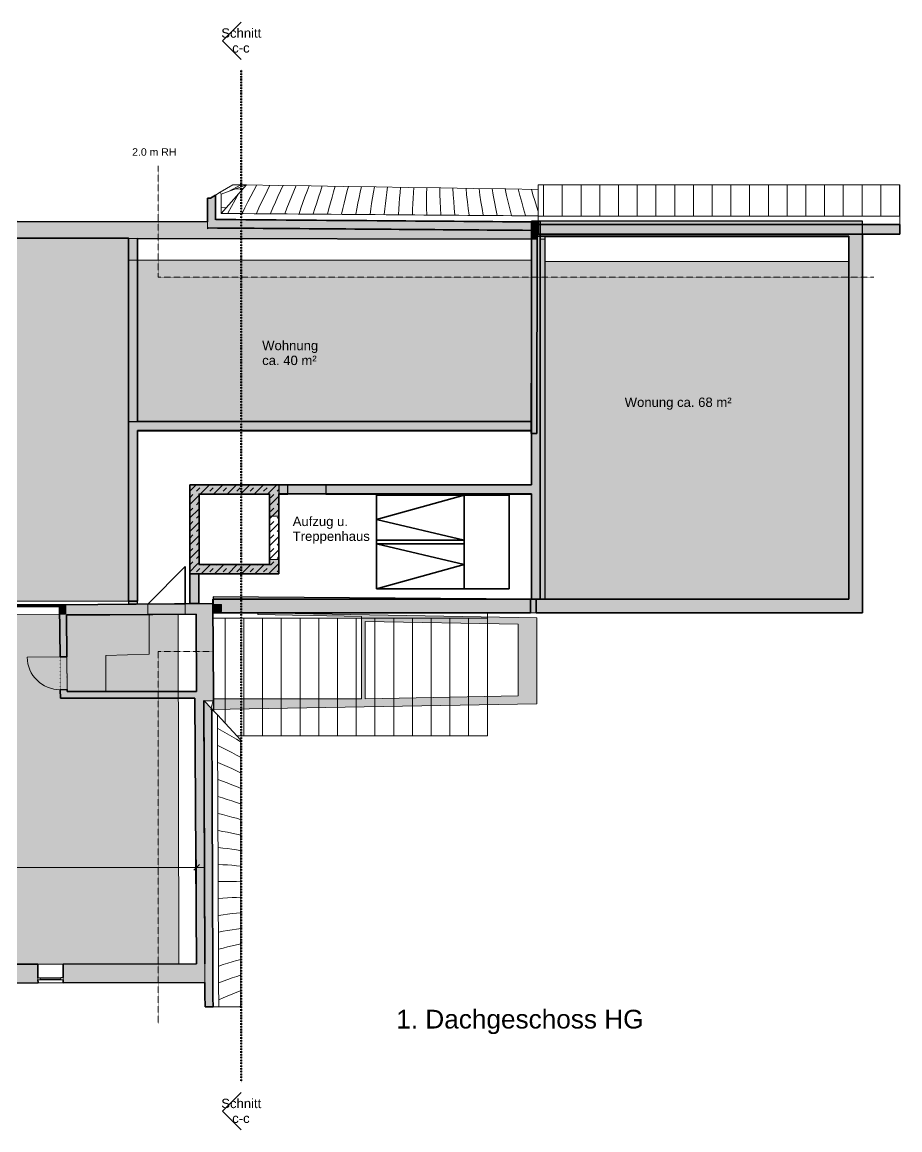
# Model space of a CAD drawing. Header units: millimetres. Extents: x -14559 to 22009, y -19333 to 10906.
# Drawn here: x -1416 to 22009, y -18664 to 10906 of the extents above; entities that cross this region are included whole.
import ezdxf

# ---------------------------------------------------------------- set-up
doc = ezdxf.new("R2010")
doc.units = ezdxf.units.MM
for name, pattern in [('Achse', [10, 5, -2.5, 0, -2.5]), ('Verdeckt', [3, 2, -1]), ('Über Schnittebene 1', [1, 0, -1])]:
    doc.linetypes.add(name, pattern=pattern)
for name, color, linetype, lineweight in [('A-ANNO-DIMS', 211, 'Continuous', 9), ('A-ANNO-DIMS-100', 211, 'Continuous', 9), ('A-DETL', 90, 'Continuous', 9), ('A-DETL-DEMO', 6, 'Continuous', 9), ('A-DETL-GENF', 92, 'Continuous', 9), ('A-DETL-HDLN', 90, 'Verdeckt', 9), ('A-DETL-MEDM', 33, 'Continuous', 25), ('A-DETL-THIN', 151, 'Continuous', 9), ('A-DOOR', 31, 'Continuous', 9), ('A-FLOR', 192, 'Continuous', 9), ('A-GLAZ', 151, 'Continuous', 9), ('A-ROOF', 132, 'Continuous', 9), ('A-ROOF-FNSH', 132, 'Continuous', 9), ('A-ROOF-PATT', 132, 'Continuous', 9), ('A-WALL', 113, 'Continuous', 9), ('A-WALL-PATT', 111, 'Continuous', 35), ('G-ANNO-SYMB', 111, 'Continuous', 9), ('G-ANNO-TEXT', 231, 'Continuous', 9), ('S-COLS', 52, 'Continuous', 9)]:
    doc.layers.add(name, color=color, linetype=linetype, lineweight=lineweight)
doc.styles.add('Arial', font='arial.ttf', dxfattribs={"height": 500})
doc.styles.add('Arial_1', font='arial.ttf', dxfattribs={"height": 250})
doc.styles.add('Arial_2', font='arial.ttf', dxfattribs={"height": 200})
doc.dimstyles.new('2_5mm_-_Arial_1', dxfattribs={"dimscale": 304.8, "dimtxt": 255.06485, "dimasz": 0.492126, "dimexe": 0.656168, "dimexo": 0.0625, "dimgap": 0.164042, "dimtad": 1, "dimlfac": 0.001, "dimrnd": 0.005, "dimzin": 0, "dimdsep": 46, "dimtxsty": 'Arial_1', "dimblk1": 'OBLIQUE', "dimblk2": 'OBLIQUE', "dimsah": 1, "dimcen": 0.09, "dimdle": 0.656168, "dimazin": 0, "dimtfac": 1, "dimtdec": 4, "dimtix": 1, "dimtmove": 0, "dimatfit": 3, "dimfxl": 2.296588, "dimfxlon": 1, "dimtvp": 1, "dimtolj": 1, "dimtzin": 0, "dimarcsym": 2})
pattern_1 = [(45, (0, 0), (-179.605, 179.605), []), (45, (179.6, 0), (-179.605, 179.605), [127, -127])]
pattern_2 = [(90, (0, -3192.05), (-500, 3e-14), [])]

# ---------------------------------------------------------------- blocks, each defined once
blk = doc.blocks.new('Drehflügel 1-flg - Variabel - Drehflügel 1-flg - Variabel-424532-1_ Dachgeschoss HG')
at = {"layer": 'A-DOOR'}
blk.add_line((439, 982), (439, 104), dxfattribs=at)
at = {"layer": 'A-DOOR', "linetype": 'Über Schnittebene 1'}
for p, q in [((-439, 104), (439, 104)), ((439, -76), (-439, -76))]:
    blk.add_line(p, q, dxfattribs=at)
at = {"layer": 'A-DOOR'}
blk.add_arc((439, 104), 878, 90, 180, dxfattribs=at)
blk = doc.blocks.new('Holzträger - 180 x 220-455513-1_ Dachgeschoss HG')
at = {"layer": 'S-COLS'}
blk.add_hatch(color=256, dxfattribs=at).paths.add_polyline_path([(90, -110), (90, 110), (-90, 110), (-90, -110)], flags=0)
for p, q in [((90, 110), (-90, 110)), ((-90, 110), (-90, -110)), ((90, -110), (90, 110)), ((-90, -110), (90, -110))]:
    blk.add_line(p, q, dxfattribs=at)
blk = doc.blocks.new('FP_2-1_ Dachgeschoss HG')
at = {"layer": 'A-ROOF-PATT'}
for p, q in [((3927, -8019), (3802, -7950)), ((4052, -8089), (3927, -8019)), ((4178, -8161), (4052, -8089)), ((4303, -8236), (4178, -8161)), ((4428, -8312), (4303, -8236)), ((3929, -8465), (3804, -8405)), ((4054, -8527), (3929, -8465)), ((4178, -8592), (4054, -8527)), ((3930, -8912), (3806, -8859)), ((4303, -8658), (4178, -8592)), ((4428, -8727), (4303, -8658)), ((4055, -8966), (3930, -8912)), ((4179, -9022), (4055, -8966)), ((4304, -9081), (4179, -9022)), ((4428, -9141), (4304, -9081)), ((3932, -9358), (3808, -9314)), ((4056, -9404), (3932, -9358)), ((4180, -9453), (4056, -9404)), ((4304, -9503), (4180, -9453)), ((4428, -9556), (4304, -9503)), ((3934, -9804), (3810, -9768)), ((4057, -9842), (3934, -9804)), ((4181, -9883), (4057, -9842)), ((4304, -9926), (4181, -9883)), ((4428, -9970), (4304, -9926)), ((3935, -10250), (3812, -10221)), ((4058, -10280), (3935, -10250)), ((4182, -10313), (4058, -10280)), ((4305, -10348), (4182, -10313)), ((4428, -10385), (4305, -10348)), ((3937, -10696), (3814, -10675)), ((4060, -10718), (3937, -10696)), ((4182, -10743), (4060, -10718)), ((4305, -10770), (4182, -10743)), ((4428, -10799), (4305, -10770)), ((3938, -11141), (3816, -11128)), ((4061, -11156), (3938, -11141)), ((4183, -11173), (4061, -11156)), ((4306, -11192), (4183, -11173)), ((4428, -11214), (4306, -11192)), ((3940, -11586), (3818, -11581)), ((4062, -11594), (3940, -11586)), ((4184, -11603), (4062, -11594)), ((4306, -11615), (4184, -11603)), ((4428, -11628), (4306, -11615)), ((3941, -12031), (3820, -12033)), ((4063, -12031), (3941, -12031)), ((4185, -12033), (4063, -12031)), ((4306, -12037), (4185, -12033)), ((4428, -12043), (4306, -12037)), ((3943, -12476), (3822, -12486)), ((4064, -12468), (3943, -12476)), ((4186, -12463), (4064, -12468)), ((4307, -12459), (4186, -12463)), ((4428, -12457), (4307, -12459)), ((3945, -12921), (3824, -12938)), ((4066, -12906), (3945, -12921)), ((4186, -12892), (4066, -12906)), ((4307, -12881), (4186, -12892)), ((4428, -12872), (4307, -12881)), ((4308, -13303), (4187, -13322)), ((4428, -13286), (4308, -13303)), ((3946, -13365), (3826, -13390)), ((4067, -13343), (3946, -13365)), ((4187, -13322), (4067, -13343)), ((3948, -13810), (3828, -13842)), ((4068, -13779), (3948, -13810)), ((4188, -13751), (4068, -13779)), ((4308, -13725), (4188, -13751)), ((4428, -13700), (4308, -13725)), ((4189, -14180), (4069, -14216)), ((4308, -14147), (4189, -14180)), ((4428, -14115), (4308, -14147)), ((3950, -14254), (3830, -14293)), ((4069, -14216), (3950, -14254)), ((3951, -14697), (3832, -14744)), ((4070, -14653), (3951, -14697)), ((4190, -14610), (4070, -14653)), ((4309, -14569), (4190, -14610)), ((4428, -14529), (4309, -14569)), ((4190, -15039), (4072, -15089)), ((4309, -14990), (4190, -15039)), ((4428, -14944), (4309, -14990)), ((3953, -15141), (3834, -15195)), ((4072, -15089), (3953, -15141)), ((4428, -15358), (4382, -15379))]:
    blk.add_line(p, q, dxfattribs=at)
blk = doc.blocks.new('FP_3-1_ Dachgeschoss HG')
at = {"layer": 'A-ROOF-PATT'}
for p, q in [((4849, 6562), (4767, 6410)), ((5198, 6557), (5122, 6405)), ((5547, 6551), (5477, 6400)), ((5896, 6546), (5832, 6395)), ((6245, 6540), (6187, 6390)), ((6593, 6535), (6542, 6385)), ((6942, 6529), (6897, 6380)), ((7291, 6524), (7252, 6375)), ((7640, 6518), (7607, 6370)), ((7989, 6513), (7961, 6365)), ((8337, 6507), (8316, 6360)), ((4371, 6342), (4270, 6163)), ((4687, 6257), (4608, 6105)), ((4767, 6410), (4687, 6257)), ((5048, 6253), (4976, 6101)), ((5122, 6405), (5048, 6253)), ((5409, 6248), (5343, 6097)), ((5477, 6400), (5409, 6248)), ((5770, 6244), (5710, 6093)), ((5832, 6395), (5770, 6244)), ((6132, 6239), (6077, 6089)), ((6187, 6390), (6132, 6239)), ((6493, 6235), (6445, 6085)), ((6542, 6385), (6493, 6235)), ((6854, 6230), (6811, 6081)), ((6897, 6380), (6854, 6230)), ((7214, 6226), (7178, 6077)), ((7252, 6375), (7214, 6226)), ((7575, 6221), (7545, 6073)), ((7607, 6370), (7575, 6221)), ((7936, 6217), (7912, 6069)), ((7961, 6365), (7936, 6217)), ((8296, 6212), (8278, 6065)), ((8316, 6360), (8296, 6212)), ((8671, 6355), (8657, 6208)), ((8686, 6502), (8671, 6355)), ((9025, 6350), (9017, 6204)), ((9035, 6496), (9025, 6350)), ((9379, 6309), (9377, 6126)), ((9384, 6491), (9379, 6309)), ((9733, 6486), (9735, 6304)), ((9735, 6304), (9741, 6122)), ((10081, 6480), (10091, 6299)), ((10091, 6299), (10104, 6118)), ((10430, 6475), (10447, 6294)), ((10447, 6294), (10467, 6113)), ((10779, 6469), (10803, 6289)), ((10803, 6289), (10830, 6109)), ((11128, 6464), (11159, 6284)), ((11159, 6284), (11192, 6105)), ((11477, 6458), (11515, 6279)), ((11515, 6279), (11555, 6101)), ((11825, 6453), (11870, 6275)), ((11870, 6275), (11918, 6096)), ((12174, 6447), (12218, 6298)), ((12218, 6298), (12263, 6148)), ((4171, 5983), (4075, 5803)), ((4270, 6163), (4171, 5983)), ((4531, 5952), (4455, 5800)), ((4608, 6105), (4531, 5952)), ((4904, 5949), (4835, 5797)), ((4976, 6101), (4904, 5949)), ((5278, 5946), (5215, 5794)), ((5343, 6097), (5278, 5946)), ((5652, 5942), (5594, 5791)), ((5710, 6093), (5652, 5942)), ((6025, 5939), (5974, 5788)), ((6077, 6089), (6025, 5939)), ((6398, 5935), (6353, 5785)), ((6445, 6085), (6398, 5935)), ((6771, 5932), (6732, 5782)), ((6811, 6081), (6771, 5932)), ((7144, 5928), (7111, 5779)), ((7178, 6077), (7144, 5928)), ((7517, 5925), (7490, 5776)), ((7545, 6073), (7517, 5925)), ((7889, 5921), (7868, 5773)), ((7912, 6069), (7889, 5921)), ((8262, 5918), (8246, 5770)), ((8278, 6065), (8262, 5918)), ((8634, 5914), (8624, 5767)), ((8645, 6061), (8634, 5914)), ((8657, 6208), (8645, 6061)), ((9011, 6057), (9006, 5911)), ((9017, 6204), (9011, 6057)), ((9377, 6126), (9378, 5944)), ((9378, 5944), (9380, 5761)), ((9741, 6122), (9748, 5940)), ((9748, 5940), (9758, 5758)), ((10104, 6118), (10118, 5936)), ((10118, 5936), (10135, 5755)), ((10467, 6113), (10488, 5933)), ((10488, 5933), (10512, 5752)), ((10830, 6109), (10858, 5929)), ((10858, 5929), (10889, 5749)), ((11192, 6105), (11228, 5925)), ((11228, 5925), (11266, 5746)), ((11555, 6101), (11598, 5922)), ((11598, 5922), (11642, 5743)), ((11918, 6096), (11967, 5918)), ((11967, 5918), (12019, 5740)), ((12263, 6148), (12310, 5998)), ((12310, 5998), (12358, 5849)), ((9006, 5911), (9002, 5764))]:
    blk.add_line(p, q, dxfattribs=at)
blk = doc.blocks.new('Fenster 1-flg - Variabel - Fenster 1-flg - Variabel-531558-1_ Dachgeschoss HG')
at = {"layer": 'A-GLAZ'}
for p, q in [((-335, -170), (-335, -110)), ((-335, -110), (-275, -110)), ((-275, -170), (-335, -170)), ((-275, -110), (-275, -170)), ((275, -110), (-275, -110)), ((-275, -140), (275, -140)), ((-275, -170), (275, -170)), ((275, -170), (275, -110)), ((275, -110), (335, -110)), ((335, -170), (275, -170)), ((335, -110), (335, -170))]:
    blk.add_line(p, q, dxfattribs=at)
blk = doc.blocks.new('Schnitt - Name-2324-1_ Dachgeschoss HG')
at = {"layer": 'G-ANNO-SYMB'}
for p, q in [((-12.7, 0), (-7.72, 4.98)), ((-7.72, 4.98), (-2.75, 0))]:
    blk.add_line(p, q, dxfattribs=at)
blk = doc.blocks.new('DIMBLOCK3-1_ Dachgeschoss HG')
at = {"layer": 'A-ANNO-DIMS-100'}
for p, q in [((-7934, -10959), (-7934, -11859)), ((-7934, -11659), (-7934, -10959)), ((3240, -12359), (3240, -11459)), ((-8134, -11659), (3440, -11659)), ((3240, -11659), (3240, -12359))]:
    blk.add_line(p, q, dxfattribs=at)
at = {"layer": 'A-ANNO-DIMS-100', "lineweight": 25}
for p, q in [((-7934, -11659), (-8009, -11734)), ((-7934, -11659), (-7859, -11584)), ((3240, -11659), (3165, -11734)), ((3240, -11659), (3315, -11584))]:
    blk.add_line(p, q, dxfattribs=at)
at = {"layer": 'A-ANNO-DIMS-100', "color": 0, "insert": (-2848, -11272), "char_height": 250, "width": 1202.88, "attachment_point": 1, "line_spacing_factor": 0.941778, "style": 'Arial_1'}
blk.add_mtext('11.17\\A2\\H0.5x;\\S5^  ;\\H2x;', dxfattribs=at)
blk = doc.blocks.new('_Oblique')
at = {"color": 0, "linetype": 'ByBlock', "lineweight": -2}
blk.add_line((-0.5, -0.5), (0.5, 0.5), dxfattribs=at)

msp = doc.modelspace()

# ---------------------------------------------------------------- hatches: boundary and pattern name
at = {"layer": 'A-DETL-GENF', "transparency": 33554534}
h = msp.add_hatch(color=1, dxfattribs=at)
h.paths.add_polyline_path([(21008.983, -4863.007), (21008.983, 5594.993), (12173.576, 5594.993), (12173.576, -1444.998), (6687.983, -1444.998), (6687.983, -1694.998), (12173.576, -1694.998), (12173.576, -4497.66), (3681.239, -4439.117), (3681.239, -4853.471), (12538.576, -4853.993), (14718.706, -4856.313)], flags=0)
h.paths.add_polyline_path([(20643.983, -4498.007), (12538.576, -4498.007), (12538.576, 5188.094), (20643.983, 5188.094), (20643.983, 4512.782)], flags=0)
h.paths.add_polyline_path([(5437.983, -1694.998), (5677.983, -1694.998), (5677.983, -1444.998), (5437.983, -1444.998)], flags=0)
for color, points in [(140, [(1417.983, -4551.033), (1417.983, 5148.967), (-7740.321, 5148.967), (-7740.321, -4551.033), (-2158.59, -4551.033)]), (157, [(12173.576, 248.967), (12173.576, 4548.967), (1417.983, 4548.967), (1417.983, 248.967), (6280.058, 248.967)]), (142, [(20643.983, -4498.007), (20643.983, 4512.782), (12538.576, 4512.782), (12538.576, -4498.007), (14718.706, -4498.007)]), (1, [(1417.983, -4624.891), (1657.983, -4624.891), (1657.983, -7.353), (12166.996, -7.353), (12166.996, 232.647), (1417.983, 232.647), (1417.983, -4551.033)]), (91, [(3307.983, -3824.998), (5437.983, -3824.998), (5437.983, -3434.998), (5197.983, -3434.998), (5197.983, -3584.998), (3297.983, -3584.998), (3297.983, -1684.998), (5197.983, -1684.998), (5197.983, -2284.998), (5437.983, -2284.998), (5437.983, -1444.998), (3057.983, -1444.998), (3057.983, -3824.998)]), (1, [(3307.983, -4615.85), (3307.983, -3824.998), (3057.983, -3824.998), (3057.983, -4615.85)]), (101, [(-7733.558, -14261.302), (2764.629, -14232.641), (2749.312, -4897.789), (-7733.558, -4925.096), (-7733.558, -10352.625)])]:
    msp.add_hatch(color=color, dxfattribs=at).paths.add_polyline_path(points, flags=0)
h = msp.add_hatch(color=2, dxfattribs=at)
h.paths.add_polyline_path([(3622.255, -7446.57), (12320.93, -7294.734), (12320.93, -4994.734), (4877.257, -4864.805), (4877.257, -4910.775), (7636.837, -4958.943), (7636.837, -7158.943), (3690.104, -7158.943)], flags=0)
h.paths.add_polyline_path([(7736.816, -7162.164), (7736.816, -5089.745), (11820.93, -5161.034), (11820.93, -7075.634)], flags=0)
h.paths.add_polyline_path([(2938.519, -4897.296), (2938.519, -4627.193), (1935.839, -4627.193), (1935.839, -4897.296), (2060.734, -4897.296)], flags=0)
at = {"layer": 'A-ROOF-PATT'}
h = msp.add_hatch(dxfattribs=at)
h.set_pattern_fill('FP_5', color=256, style=0, pattern_type=2)
h.set_pattern_definition([(208.83, (4090.36, 6385), (241.1, -438.04), [])])
h.paths.add_polyline_path([(3896.213, 6313.33), (4569.411, 6561.785), (4209.203, 6567.431), (3868.9, 6362.956)], flags=0)
h = msp.add_hatch(dxfattribs=at)
h.set_pattern_fill('FP_4', color=256, style=0, pattern_type=2)
h.set_pattern_definition([(179.793, (1059.23, 2963.7), (-1.806, -499.997), [])])
h.paths.add_polyline_path([(3894.355, 5799.846), (4569.411, 6561.785), (3896.213, 6313.33), (3895.734, 6180.816)], flags=0)
h = msp.add_hatch(dxfattribs=at)
h.set_pattern_fill('FP_8', color=256, style=0, pattern_type=2)
h.set_pattern_definition([(270, (0, -1351.5), (500, 3e-14), [])])
h.paths.add_polyline_path([(22008.983, 5729.067), (22008.983, 6561.993), (12357.983, 6561.993), (12357.983, 5729.067), (14718.706, 5729.067)], flags=0)
for points in [[(3530.767, 5389.466), (3742.86, 5628.854), (3745.296, 6288.687), (3611.315, 6208.183), (3533.758, 6207.842), (3531.466, 5578.593)], [(12173.576, 5347.74), (12173.576, 5573.097), (3750.778, 5637.789), (3549.728, 5410.863), (11379.289, 5353.659)], [(12357.983, 5346.365), (12357.983, 5571.667), (12173.576, 5573.097), (12173.576, 5347.74)], [(22008.983, 5246.303), (22008.983, 5503.777), (12357.983, 5503.777), (12357.983, 5246.303), (21008.983, 5246.303)], [(3463.822, -15383.329), (3677.386, -15382.366), (3644.661, -7446.179), (3622.255, -7446.57), (3630.704, -7410.751), (3433.349, -7199.113), (3462.576, -15057.035)], [(3622.255, -7446.57), (3644.656, -7445.022), (3644.577, -7425.627), (3630.704, -7410.751)]]:
    msp.add_hatch(color=256, dxfattribs=at).paths.add_polyline_path(points, flags=0)
h = msp.add_hatch(dxfattribs=at)
h.set_pattern_fill('FP_7', color=256, style=0, pattern_type=2)
h.set_pattern_definition(pattern_2)
h.paths.add_polyline_path([(11007.983, -8145.007), (11007.983, -7317.652), (3692.108, -7445.351), (3692.328, -7476.834), (4315.41, -8145.007), (7736.816, -8145.007)], flags=0)
h.paths.add_polyline_path([(7736.816, -7162.164), (11007.983, -7092.858), (11007.983, -5146.843), (7736.816, -5089.745), (7736.816, -7158.943)], flags=0)
h.paths.add_polyline_path([(4170.396, -7158.943), (7636.837, -7158.943), (7636.837, -5008.456), (3675.057, -5008.456), (3690.478, -7158.943), (3802.994, -7158.943)], flags=0)
h = msp.add_hatch(dxfattribs=at)
h.set_pattern_fill('FP_7', color=256, style=0, pattern_type=2)
h.set_pattern_definition(pattern_2)
h.paths.add_polyline_path([(3692.108, -7445.351), (11007.983, -7317.652), (11007.983, -7092.858), (7736.816, -7162.164), (7736.816, -5089.745), (11007.983, -5146.843), (11007.983, -5008.456), (7636.837, -5008.456), (7636.837, -7158.943), (3690.104, -7158.943), (3692.083, -7441.744)], flags=0)
at = {"layer": 'A-WALL-PATT', "lineweight": 9}
h = msp.add_hatch(color=256, dxfattribs=at)
h.paths.add_polyline_path([(12173.576, 5113.108), (12173.576, 5347.74), (3549.728, 5410.863), (3530.767, 5389.461), (3531.467, 5578.593), (-1550.132, 5587.698), (-1550.918, 5148.967), (1417.983, 5148.967), (1417.983, 5132.379), (11389.359, 5114.514)], flags=0)
h.paths.add_polyline_path([(-7740.321, 5148.788), (-7740.321, 5148.967), (-3150.921, 5148.967), (-3150.13, 5590.564), (-8153.208, 5599.528), (-8153.208, 5149.528)], flags=0)
for points in [[(12173.576, -4497.66), (12413.576, -4497.66), (12413.576, 5594.993), (12173.576, 5594.993), (12173.576, -4439.117)], [(12331.607, 5112.825), (12332.274, 5346.557), (12173.576, 5347.74), (12173.576, 5113.108)], [(21008.983, 5196.993), (21008.983, 5246.303), (12357.983, 5246.303), (12357.983, 5346.365), (12308.983, 5346.731), (12308.983, 5196.993), (20651.965, 5196.993)], [(12316.791, -79.472), (12331.847, 5196.993), (12181.847, 5196.993), (12173.576, 2298.52), (12173.576, -79.063), (12248.728, -79.278)], [(20643.983, -4863.007), (21008.983, -4863.007), (21008.983, 5196.993), (20643.983, 5196.993), (20643.983, -4862.619)], [(1417.983, 248.967), (1657.983, 248.967), (1657.983, 4548.967), (1417.983, 4548.967)], [(12167.727, 248.967), (12173.576, 248.967), (12173.576, 2298.52)], [(12166.996, 8.967), (12167.043, 8.967), (12166.996, 248.967), (1657.983, 248.967), (1657.983, 8.967), (6280.058, 8.967)], [(12173.576, -79.063), (12173.576, 248.967), (12167.727, 248.967), (12166.996, -79.044)], [(11954.152, -1684.998), (12173.576, -1684.998), (12173.576, -1444.998), (5437.983, -1444.998), (5437.983, -1684.998), (6687.983, -1684.998)], [(3297.983, -4615.85), (3297.983, -3824.998), (3057.983, -3824.998), (3057.983, -4615.85)], [(-416.091, -4696.377), (-416.508, -4646.377), (-7933.558, -4646.377), (-7933.558, -4696.377), (-2158.59, -4696.377)], [(-414.342, -4906.03), (-234.34, -4905.561), (-236.512, -4645.151), (-416.506, -4646.639), (-414.411, -4897.789)], [(2938.519, -4897.296), (2938.519, -4627.193), (1935.839, -4627.193), (1935.839, -4897.296), (2764.629, -4897.296)], [(3239.279, -7042.652), (3689.268, -7039.503), (3672.288, -4612.839), (3222.303, -4616.559), (3238.722, -6962.969)], [(20643.983, -4863.007), (20643.983, -4498.007), (12304.183, -4498.007), (12303.141, -4863.007), (14718.706, -4863.007)], [(-234.176, -4925.142), (2749.316, -4900.478), (2749.312, -4897.789), (-234.34, -4905.561)], [(2752.996, -7142.969), (2752.7, -6962.969), (-217.176, -6962.969), (-215.674, -7142.969), (2060.734, -7142.969)], [(2764.629, -7142.969), (3189.98, -7142.969), (3189.281, -7043.015), (3239.279, -7042.652), (3238.722, -6962.969), (2752.7, -6962.969), (2752.996, -7142.969)], [(3239.579, -14231.344), (3459.434, -14230.744), (3433.349, -7199.113), (3442.851, -7209.303), (3677.547, -7212.177), (3690.104, -7158.943), (3689.268, -7039.517), (3189.281, -7043.015), (3232.966, -13286.171)], [(3690.478, -7212.336), (3689.344, -7162.164), (3677.547, -7212.177)]]:
    msp.add_hatch(color=256, dxfattribs=at).paths.add_polyline_path(points, flags=0)
h = msp.add_hatch(color=256, dxfattribs=at)
h.paths.add_polyline_path([(1417.983, 5132.379), (1417.983, 5148.967), (-1550.918, 5148.967), (-1550.939, 5137.698)], flags=0)
h.paths.add_polyline_path([(-3150.936, 5140.565), (-3150.921, 5148.967), (-7740.321, 5148.788)], flags=0)
h = msp.add_hatch(color=256, dxfattribs=at)
h.paths.add_polyline_path([(1421.822, -4551.033), (1657.983, -4551.033), (1657.983, 248.967), (1417.983, 248.967), (1417.983, -4551.033)], flags=0)
h.paths.add_polyline_path([(1417.983, 4548.967), (1657.983, 4548.967), (1657.983, 5131.949), (1417.983, 5132.379)], flags=0)
h = msp.add_hatch(dxfattribs=at)
h.set_pattern_fill('FP_6', color=256, style=0, pattern_type=2)
h.set_pattern_definition(pattern_1)
h.paths.add_polyline_path([(5197.983, -1694.998), (5437.983, -1694.998), (5437.983, -1444.998), (3057.983, -1444.998), (3057.983, -1694.998), (3297.983, -1694.998), (3297.983, -1684.998), (5197.983, -1684.998), (5197.983, -1694.598)], flags=0)
h = msp.add_hatch(dxfattribs=at)
h.set_pattern_fill('FP_6', color=256, style=0, pattern_type=2)
h.set_pattern_definition(pattern_1)
h.paths.add_polyline_path([(3057.983, -3574.998), (3297.983, -3574.998), (3296.861, -1694.998), (3057.983, -1694.998), (3057.983, -2529.835)], flags=0)
h = msp.add_hatch(dxfattribs=at)
h.set_pattern_fill('FP_6', color=256, style=0, pattern_type=2)
h.set_pattern_definition(pattern_1)
h.paths.add_polyline_path([(5187.983, -1694.998), (5197.983, -1694.598), (5197.983, -1684.998), (3297.983, -1684.998), (3297.983, -1694.998), (3307.983, -1694.998)], flags=0)
h = msp.add_hatch(dxfattribs=at)
h.set_pattern_fill('FP_6', color=256, style=0, pattern_type=2)
h.set_pattern_definition(pattern_1)
h.paths.add_polyline_path([(3297.983, -3574.998), (3307.983, -3574.998), (3307.983, -1694.998), (3297.983, -1694.998), (3297.983, -2529.835)], flags=0)
h = msp.add_hatch(dxfattribs=at)
h.set_pattern_fill('FP_6', color=256, style=0, pattern_type=2)
h.set_pattern_definition(pattern_1)
h.paths.add_polyline_path([(5437.983, -3824.998), (5437.983, -3434.998), (5197.983, -3434.998), (5197.983, -3584.998), (5187.983, -3586.12), (5187.983, -3824.998), (5197.983, -3824.998)], flags=0)
h.paths.add_polyline_path([(5359.525, -2284.998), (5437.983, -2284.998), (5437.983, -1694.998), (5197.983, -1694.998), (5197.983, -2284.998)], flags=0)
h = msp.add_hatch(dxfattribs=at)
h.set_pattern_fill('FP_6', color=256, style=0, pattern_type=2)
h.set_pattern_definition(pattern_1)
h.paths.add_polyline_path([(5197.983, -3584.998), (5197.983, -3434.998), (5437.983, -3434.998), (5437.983, -2284.998), (5197.983, -2284.998), (5197.983, -1694.998), (5187.983, -1694.998), (5187.983, -3584.998)], flags=0)
h = msp.add_hatch(dxfattribs=at)
h.set_pattern_fill('FP_6', color=256, style=0, pattern_type=2)
h.set_pattern_definition(pattern_1)
h.paths.add_polyline_path([(5187.983, -3824.998), (5187.983, -3584.998), (3297.983, -3584.998), (3297.983, -3574.998), (3057.983, -3574.998), (3057.983, -3824.998), (3307.983, -3824.998)], flags=0)
h = msp.add_hatch(dxfattribs=at)
h.set_pattern_fill('FP_6', color=256, style=0, pattern_type=2)
h.set_pattern_definition(pattern_1)
h.paths.add_polyline_path([(3383.183, -3584.998), (5187.983, -3584.998), (5187.983, -3574.998), (3297.983, -3574.998), (3297.983, -3584.998)], flags=0)
h = msp.add_hatch(color=256, dxfattribs=at)
h.paths.add_polyline_path([(1935.839, -4627.193), (2938.519, -4627.193), (2938.519, -4897.296), (1935.839, -4897.296)], flags=0)
h.paths.add_polyline_path([(-234.34, -4905.561), (2749.312, -4897.789), (2749.316, -4900.478), (3224.263, -4896.552), (3222.303, -4616.559), (-236.512, -4645.151), (-234.405, -4897.789)], flags=0)
h = msp.add_hatch(color=256, dxfattribs=at)
h.paths.add_polyline_path([(12153.141, -4863.007), (12154.182, -4498.007), (3674.039, -4498.007), (3674.039, -4863.007), (12047.983, -4863.007)], flags=0)
h.paths.add_polyline_path([(3903.405, -4822.839), (3683.405, -4822.839), (3683.405, -4642.839), (3903.405, -4642.839)], flags=0)
h = msp.add_hatch(color=256, dxfattribs=at)
h.paths.add_polyline_path([(-395.681, -7142.969), (-215.674, -7142.969), (-217.591, -6913.227), (-397.585, -6914.729)], flags=0)
h.paths.add_polyline_path([(-404.906, -6037.105), (-224.912, -6035.604), (-234.34, -4905.561), (-414.342, -4906.03)], flags=0)
h = msp.add_hatch(color=256, dxfattribs=at)
h.paths.add_polyline_path([(-7933.558, -14761.85), (-4423.378, -14752.267), (-4424.743, -14252.269), (-7933.558, -14261.848)], flags=0)
h.paths.add_polyline_path([(-3753.38, -14750.438), (-993.391, -14742.903), (-994.756, -14242.904), (-3754.745, -14250.439), (-3753.598, -14670.602)], flags=0)
h.paths.add_polyline_path([(-323.393, -14741.073), (3461.333, -14730.741), (3459.434, -14230.744), (-324.758, -14241.075), (-323.611, -14661.074)], flags=0)

# ---------------------------------------------------------------- linework, layer by layer
at = {"layer": 'A-DETL'}
for p, q in [((5437.983, -1444.998), (3057.983, -1444.998)), ((3057.983, -1444.998), (3057.983, -3824.998)), ((5437.983, -1694.998), (5437.983, -1444.998)), ((3297.983, -3584.998), (3297.983, -1684.998)), ((3297.983, -1684.998), (5197.983, -1684.998)), ((5197.983, -1684.998), (5197.983, -2284.998)), ((5437.983, -2284.998), (5437.983, -1694.998)), ((5197.983, -2284.998), (5437.983, -2284.998)), ((5437.983, -3434.998), (5197.983, -3434.998)), ((5197.983, -3434.998), (5197.983, -3584.998)), ((5437.983, -3824.998), (5437.983, -3434.998)), ((3057.983, -3824.998), (3307.983, -3824.998)), ((5197.983, -3584.998), (3297.983, -3584.998)), ((3307.983, -3824.998), (5437.983, -3824.998))]:
    msp.add_line(p, q, dxfattribs=at)
at = {"layer": 'A-DETL', "lineweight": 35}
for p, q in [((8038.983, -4223.007), (8038.983, -1723.007)), ((11578.983, -1723.007), (8038.983, -1723.007)), ((8038.983, -2371.016), (10378.983, -1723.007)), ((10378.983, -4223.007), (10378.983, -1723.007)), ((11578.983, -4223.007), (11578.983, -1723.007)), ((10378.983, -2923.007), (8038.983, -2371.016)), ((10378.983, -2923.007), (8038.983, -2923.007)), ((10378.983, -3023.007), (8038.983, -3023.007)), ((10378.983, -3574.998), (8038.983, -3023.007)), ((1935.839, -4627.193), (2938.519, -3624.513)), ((2938.519, -4627.193), (2938.519, -3624.513)), ((8038.983, -4223.007), (10378.983, -3574.998)), ((11578.983, -4223.007), (8038.983, -4223.007))]:
    msp.add_line(p, q, dxfattribs=at)
at = {"layer": 'A-DETL-DEMO'}
for p, q in [((2938.519, -4627.193), (1935.839, -4627.193)), ((1935.839, -4627.193), (1935.839, -4897.296)), ((2938.519, -4897.296), (2938.519, -4627.193)), ((1935.839, -4897.296), (2938.519, -4897.296)), ((12320.93, -4994.734), (4877.257, -4864.805)), ((4877.257, -4864.805), (4877.257, -4910.775)), ((4877.257, -4910.775), (7636.837, -4958.943)), ((7636.837, -4958.943), (7636.837, -7158.943)), ((12320.93, -7294.734), (12320.93, -4994.734)), ((7736.816, -7162.164), (7736.816, -5089.745)), ((7736.816, -5089.745), (11820.93, -5161.034)), ((11820.93, -5161.034), (11820.93, -7075.634)), ((11820.93, -7075.634), (7736.816, -7162.164)), ((3690.104, -7158.943), (3622.255, -7446.57)), ((3622.255, -7446.57), (12320.93, -7294.734)), ((7636.837, -7158.943), (3690.104, -7158.943))]:
    msp.add_line(p, q, dxfattribs=at)
at = {"layer": 'A-DETL-HDLN'}
for p, q in [((2214.404, 4098.52), (2214.404, 7070.693)), ((2214.404, 4098.52), (21314.404, 4098.52)), ((2214.404, -15829.307), (2214.404, -5891.955)), ((2214.404, -5891.955), (3681.239, -5891.955))]:
    msp.add_line(p, q, dxfattribs=at)
at = {"layer": 'A-DETL-MEDM'}
for p, q in [((21008.983, 5594.993), (12173.576, 5594.993)), ((12173.576, 5594.993), (12173.576, 4548.967)), ((21008.983, -4863.007), (21008.983, 5594.993)), ((12538.576, 4512.782), (12538.576, 5188.094)), ((12538.576, 5188.094), (20643.983, 5188.094)), ((20643.983, 5188.094), (20643.983, 4512.782)), ((12173.576, 4548.967), (12173.576, 248.967)), ((12538.576, -4498.007), (12538.576, 4512.782)), ((20643.983, 4512.782), (20643.983, -4498.007)), ((12166.996, 232.647), (1417.983, 232.647)), ((1417.983, 232.647), (1417.983, -4551.033)), ((12166.996, -7.353), (12166.996, 232.647)), ((12173.576, 248.967), (12173.576, -1444.998)), ((1657.983, -4624.891), (1657.983, -7.353)), ((1657.983, -7.353), (12166.996, -7.353)), ((5677.983, -1444.998), (5437.983, -1444.998)), ((5437.983, -1444.998), (5437.983, -1694.998)), ((5677.983, -1694.998), (5677.983, -1444.998)), ((12173.576, -1444.998), (6687.983, -1444.998)), ((6687.983, -1444.998), (6687.983, -1694.998)), ((5437.983, -1694.998), (5677.983, -1694.998)), ((6687.983, -1694.998), (12173.576, -1694.998)), ((12173.576, -1694.998), (12173.576, -4497.66)), ((3307.983, -3824.998), (3057.983, -3824.998)), ((3057.983, -3824.998), (3057.983, -4615.85)), ((3307.983, -4615.85), (3307.983, -3824.998)), ((1417.983, -4551.033), (1417.983, -4624.891)), ((1417.983, -4624.891), (1657.983, -4624.891)), ((3057.983, -4615.85), (3307.983, -4615.85)), ((12173.576, -4497.66), (3681.239, -4439.117)), ((3681.239, -4439.117), (3681.239, -4853.471)), ((20643.983, -4498.007), (12538.576, -4498.007)), ((3681.239, -4853.471), (12047.983, -4853.471)), ((12047.983, -4853.471), (21008.983, -4863.007))]:
    msp.add_line(p, q, dxfattribs=at)
at = {"layer": 'A-DETL-THIN'}
for p, q in [((1417.983, 5148.967), (-7740.321, 5148.967)), ((1417.983, 4548.967), (1417.983, 5148.967)), ((1417.983, 248.967), (1417.983, 4548.967)), ((12173.576, 4548.967), (1417.983, 4548.967)), ((1417.983, 4548.967), (1417.983, 248.967)), ((12173.576, 248.967), (12173.576, 4548.967)), ((20643.983, 4512.782), (12538.576, 4512.782)), ((12538.576, 4512.782), (12538.576, -4498.007)), ((20643.983, -4498.007), (20643.983, 4512.782)), ((1417.983, -4551.033), (1417.983, 248.967)), ((1417.983, 248.967), (12173.576, 248.967)), ((-7740.321, -4551.033), (1417.983, -4551.033)), ((12538.576, -4498.007), (20643.983, -4498.007)), ((2749.312, -4897.789), (-7733.558, -4925.096)), ((2764.629, -14232.641), (2749.312, -4897.789)), ((-7733.558, -14261.302), (2764.629, -14232.641))]:
    msp.add_line(p, q, dxfattribs=at)
at = {"layer": 'A-FLOR'}
for p, q in [((12538.576, 5112.454), (12413.576, 5112.678)), ((12538.576, 5196.993), (12538.576, 5112.454)), ((3672.288, -4612.839), (3674.039, -4612.824)), ((12154.182, -4498.007), (12304.183, -4498.007)), ((1976.084, -4906.87), (1976.084, -5962.57)), ((-217.591, -6913.227), (-224.912, -6035.604)), ((1976.084, -5962.57), (816.791, -6003.053)), ((816.791, -6003.053), (816.791, -6956.73)), ((3238.584, -6943.341), (-217.176, -6962.969)), ((816.791, -6956.73), (3238.584, -6943.283))]:
    msp.add_line(p, q, dxfattribs=at)
at = {"layer": 'A-ROOF'}
for p, q in [((4209.203, 6567.431), (3868.9, 6362.956)), ((3894.355, 5799.846), (4569.411, 6561.785)), ((4569.411, 6561.785), (3896.213, 6313.33)), ((4569.411, 6561.785), (4209.203, 6567.431)), ((22008.983, 6561.993), (12357.983, 6561.993)), ((12357.983, 6561.993), (12357.983, 6439.715)), ((22008.983, 5729.067), (22008.983, 6561.993)), ((3675.057, -5008.456), (11007.983, -5008.456)), ((11007.983, -8145.007), (11007.983, -4863.007)), ((3698.484, -7212.434), (3690.478, -7212.336)), ((3698.484, -7441.109), (3698.484, -7212.434)), ((3644.577, -7425.627), (3661.486, -7443.76)), ((3661.572, -7443.853), (3698.484, -7483.436)), ((3698.484, -7483.436), (3698.484, -7441.301)), ((4315.41, -8145.007), (11007.983, -8145.007))]:
    msp.add_line(p, q, dxfattribs=at)
at = {"layer": 'A-ROOF', "color": 7, "lineweight": 35}
for p, q in [((3745.296, 6288.687), (3611.315, 6208.183)), ((3745.296, 6288.687), (3744.699, 6109.757)), ((3533.433, 6110.463), (3531.466, 5578.593)), ((3533.758, 6207.842), (3533.433, 6110.463)), ((3611.315, 6208.183), (3533.758, 6207.842)), ((3744.6, 6109.698), (3742.86, 5628.854)), ((3742.86, 5628.854), (3750.777, 5637.79)), ((3750.778, 5637.789), (3742.861, 5628.853)), ((22008.983, 5246.303), (22008.983, 5503.777)), ((3644.577, -7425.627), (3433.349, -7199.113)), ((3463.822, -15383.329), (3677.386, -15382.366))]:
    msp.add_line(p, q, dxfattribs=at)
at = {"layer": 'A-ROOF', "color": 14, "lineweight": 35}
for p, q in [((12357.983, 5571.667), (12357.983, 5246.303)), ((12357.983, 5503.777), (22008.983, 5503.777)), ((12357.983, 5246.303), (22008.983, 5246.303))]:
    msp.add_line(p, q, dxfattribs=at)
at = {"layer": 'A-ROOF', "flags": 128}
for points in [[(4569.411, 6561.785), (4231.883, 6180.816), (3894.355, 5799.846)], [(12357.983, 6439.715), (11492.586, 6453.279), (10627.189, 6466.842), (9761.792, 6480.405), (8896.395, 6493.969), (8030.998, 6507.532), (7165.601, 6521.095), (6300.204, 6534.659), (5434.808, 6548.222), (4569.411, 6561.785)], [(12357.983, 5732.597), (12357.983, 6086.156), (12357.983, 6439.715)], [(4422.983, -8260.365), (4213.823, -8036.068), (4004.662, -7811.771), (3795.502, -7587.474)], [(4422.983, -15379.007), (4422.983, -14588.047), (4422.983, -13797.087), (4422.983, -13006.127), (4422.983, -12215.166), (4422.983, -11424.206), (4422.983, -10633.246), (4422.983, -9842.286), (4422.983, -9051.326), (4422.983, -8260.365)], [(3829.932, -15381.679), (4126.457, -15380.343), (4422.983, -15379.007)]]:
    msp.add_lwpolyline(points, dxfattribs=at)
at = {"layer": 'A-ROOF', "color": 7, "lineweight": 35, "flags": 128}
msp.add_lwpolyline([(3461.333, -14730.741), (3462.576, -15057.035), (3463.822, -15383.329)], dxfattribs=at)
at = {"layer": 'A-ROOF', "color": 7, "lineweight": 35}
for points, knots in [([(3750.778, 5637.789), (5185.313, 5626.974), (7992.914, 5605.606), (10800.512, 5583.845), (12173.576, 5573.109)], [-1, -1, -1, -1, -0.5, -0.0214247369, -0.0214247369, -0.0214247369, -0.0214247369]), ([(3549.728, 5410.863), (4854.657, 5401.499), (7729.274, 5380.683), (10603.889, 5359.456), (12173.576, 5347.742)], [0, 0, 0, 0, 0.4444444444, 0.9790642679, 0.9790642679, 0.9790642679, 0.9790642679]), ([(3644.659, -7446.179), (3649.956, -8765.453), (3660.72, -11410.849), (3671.773, -14056.244), (3677.386, -15382.366)], [0.0025829678, 0.0025829678, 0.0025829678, 0.0025829678, 0.5, 1, 1, 1, 1])]:
    msp.add_open_spline(points, degree=3, knots=knots, dxfattribs=at)
at = {"layer": 'A-ROOF', "color": 14, "lineweight": 35}
for points in [[(12173.576, 5573.109), (12235.045, 5572.629), (12296.514, 5572.148), (12357.983, 5571.667)], [(12173.576, 5347.742), (12235.045, 5347.283), (12296.514, 5346.824), (12357.983, 5346.365)]]:
    msp.add_open_spline(points, degree=3, dxfattribs=at)
at = {"layer": 'A-ROOF', "color": 7, "lineweight": 35}
msp.add_open_spline([(3433.349, -7199.113), (3437.602, -8371.052), (3446.2, -10714.929), (3454.989, -13058.806), (3459.434, -14230.744)], degree=3, dxfattribs=at)
at = {"layer": 'A-ROOF', "color": 44, "lineweight": 35}
msp.add_open_spline([(3644.577, -7425.627), (3644.603, -7432.073), (3644.629, -7438.519), (3644.655, -7444.965)], degree=3, dxfattribs=at)
at = {"layer": 'A-ROOF-FNSH', "color": 250}
for p, q in [((3868.9, 6362.956), (3745.296, 6288.687)), ((3896.213, 6313.33), (3868.9, 6362.956)), ((3894.355, 5799.846), (3896.213, 6313.33)), ((12357.983, 5732.597), (12357.983, 5571.667)), ((22008.983, 5729.067), (12357.983, 5729.067)), ((22008.983, 5503.777), (22008.983, 5729.067)), ((3795.502, -7587.474), (3698.484, -7483.436)), ((3677.386, -15382.366), (3829.932, -15381.679))]:
    msp.add_line(p, q, dxfattribs=at)
for points in [[(12357.983, 5732.597), (11104.114, 5742.736), (8282.906, 5765.372), (5461.696, 5787.613), (3894.355, 5799.846)], [(3829.932, -15381.679), (3824.691, -14226.984), (3813.044, -11628.916), (3801.708, -9030.846), (3795.502, -7587.474)]]:
    msp.add_open_spline(points, degree=3, knots=[0, 0, 0, 0, 0.444444444, 1, 1, 1, 1], dxfattribs=at)
at = {"layer": 'A-WALL', "color": 7, "lineweight": 35}
for p, q in [((3531.46, 5578.593), (-1550.132, 5587.698)), ((1657.983, 5131.949), (12331.607, 5112.825)), ((12167.043, 8.967), (12166.792, -79.044)), ((3307.983, -1694.998), (5187.983, -1694.998)), ((3307.983, -3574.998), (3307.983, -1694.998)), ((5187.983, -1694.998), (5187.983, -3574.998)), ((5437.983, -3824.998), (5437.983, -1684.998)), ((5187.983, -3574.998), (3307.983, -3574.998)), ((-416.508, -4646.377), (-7933.558, -4646.377)), ((-7933.558, -4696.377), (-416.091, -4696.377)), ((-416.506, -4646.639), (-416.508, -4646.377)), ((3672.288, -4612.839), (-416.506, -4646.639)), ((3689.268, -7039.503), (3672.288, -4612.839)), ((3674.039, -4498.007), (3674.039, -4863.007)), ((3224.263, -4896.552), (3238.722, -6962.969)), ((3674.039, -4863.007), (12153.141, -4863.007)), ((12303.141, -4863.007), (21008.983, -4863.007)), ((3690.478, -7212.336), (3689.268, -7039.517)), ((3189.98, -7142.969), (3239.579, -14231.344)), ((-993.773, -14602.903), (-994.756, -14242.904)), ((-324.758, -14241.075), (-323.775, -14601.074)), ((-3753.38, -14750.438), (-993.391, -14742.903)), ((-993.391, -14742.903), (-993.609, -14662.903)), ((-323.611, -14661.074), (-323.393, -14741.073)), ((-323.393, -14741.073), (3461.333, -14730.741))]:
    msp.add_line(p, q, dxfattribs=at)
at = {"layer": 'A-WALL'}
for p, q in [((3530.767, 5389.461), (3531.467, 5578.593)), ((3549.728, 5410.863), (3530.767, 5389.461)), ((1657.983, 5131.949), (1417.983, 5132.379)), ((12331.847, 5196.993), (12308.983, 5196.993)), ((12167.043, 8.967), (12167.727, 248.967)), ((5437.983, -1684.998), (5437.983, -1444.998)), ((3442.851, -7209.303), (3690.478, -7212.336)), ((3690.478, -7212.336), (3692.082, -7441.568)), ((3692.083, -7441.744), (3692.328, -7476.834)), ((-994.756, -14242.904), (-324.758, -14241.075)), ((-323.393, -14741.073), (-993.391, -14742.903))]:
    msp.add_line(p, q, dxfattribs=at)
at = {"layer": 'A-WALL', "color": 14, "lineweight": 35}
for p, q in [((12413.576, 5594.993), (12173.576, 5594.993)), ((12308.983, 5346.731), (12308.983, 5196.993)), ((12316.791, -79.472), (12332.274, 5346.557)), ((12413.576, -4497.66), (12413.576, 5594.993)), ((12181.847, 5196.993), (12173.576, 2298.52)), ((12308.983, 5196.993), (12181.847, 5196.993)), ((12331.847, 5196.993), (20643.983, 5196.993)), ((21008.983, -4863.007), (21008.983, 5246.303)), ((1657.983, -4551.033), (1657.983, 8.967)), ((1657.983, 8.967), (12166.996, 8.967)), ((12166.792, -79.044), (12316.791, -79.472)), ((12173.576, -1444.998), (5677.983, -1444.998)), ((5437.983, -1684.998), (12173.576, -1684.998)), ((12173.576, -1684.998), (12173.576, -4497.66)), ((3297.983, -4615.85), (3297.983, -3824.998)), ((1417.983, -4551.033), (1657.983, -4551.033)), ((3057.983, -4615.85), (3297.983, -4615.85)), ((12154.182, -4498.007), (3674.039, -4498.007)), ((12153.141, -4863.007), (12154.182, -4498.007)), ((12173.576, -4497.66), (12413.576, -4497.66)), ((12304.183, -4498.007), (12303.141, -4863.007))]:
    msp.add_line(p, q, dxfattribs=at)
at = {"layer": 'A-WALL', "color": 217, "lineweight": 35}
for p, q in [((12173.576, 5594.993), (12173.576, -1444.998)), ((20643.983, 5196.993), (20643.983, -4498.007)), ((20643.983, -4498.007), (12304.183, -4498.007))]:
    msp.add_line(p, q, dxfattribs=at)
at = {"layer": 'A-WALL', "color": 136, "lineweight": 35}
msp.add_line((-1550.939, 5137.698), (1417.983, 5132.379), dxfattribs=at)
at = {"layer": 'A-WALL', "color": 154, "lineweight": 35}
msp.add_line((1417.983, 5132.379), (1417.983, -4551.033), dxfattribs=at)
at = {"layer": 'A-WALL', "color": 169, "lineweight": 35}
for p, q in [((1657.983, 248.967), (1657.983, 5131.949)), ((12173.576, 2298.52), (12167.727, 248.967)), ((12167.727, 248.967), (1657.983, 248.967))]:
    msp.add_line(p, q, dxfattribs=at)
at = {"layer": 'A-WALL', "color": 87, "lineweight": 35}
for p, q in [((5677.983, -1444.998), (3057.983, -1444.998)), ((3057.983, -1444.998), (3057.983, -4615.85)), ((3297.983, -3824.998), (5437.983, -3824.998))]:
    msp.add_line(p, q, dxfattribs=at)
at = {"layer": 'A-WALL', "color": 34, "lineweight": 35}
msp.add_line((3297.983, -3824.998), (3057.983, -3824.998), dxfattribs=at)
at = {"layer": 'A-WALL', "color": 137, "lineweight": 35}
for p, q in [((-416.091, -4696.377), (-404.906, -6037.105)), ((-234.176, -4925.142), (3224.263, -4896.552)), ((-224.912, -6035.604), (-234.176, -4925.142)), ((-404.906, -6037.105), (-224.912, -6035.604)), ((-217.591, -6913.227), (-397.585, -6914.729)), ((-397.585, -6914.729), (-395.681, -7142.969)), ((-217.176, -6962.969), (-217.591, -6913.227)), ((3238.722, -6962.969), (-217.176, -6962.969)), ((-395.681, -7142.969), (3189.98, -7142.969)), ((-994.756, -14242.904), (-3754.745, -14250.439)), ((3239.579, -14231.344), (-324.758, -14241.075))]:
    msp.add_line(p, q, dxfattribs=at)
at = {"layer": 'A-WALL', "color": 14, "lineweight": 35, "flags": 128}
msp.add_lwpolyline([(12357.983, 5346.365), (12333.483, 5346.548), (12308.983, 5346.731)], dxfattribs=at)
at = {"layer": 'A-WALL', "flags": 128}
msp.add_lwpolyline([(3461.333, -14730.741), (3461.062, -14659.313), (3460.79, -14587.885), (3460.519, -14516.457), (3460.247, -14445.029), (3459.976, -14373.601), (3459.705, -14302.173), (3459.434, -14230.744)], dxfattribs=at)
at = {"layer": 'A-WALL', "color": 7, "lineweight": 35}
for points, knots in [([(12173.576, 5347.742), (10925.359, 5357.057), (8050.744, 5378.33), (5176.129, 5399.192), (3549.728, 5410.863)], [0.0180697393, 0.0180697393, 0.0180697393, 0.0180697393, 0.4444444444, 1, 1, 1, 1]), ([(3459.434, -14230.744), (3455.483, -13189.022), (3446.682, -10845.145), (3438.074, -8501.267), (3433.349, -7199.113)], [0, 0, 0, 0, 0.444444444, 1, 1, 1, 1])]:
    msp.add_open_spline(points, degree=3, knots=knots, dxfattribs=at)
at = {"layer": 'A-WALL', "color": 14, "lineweight": 35}
msp.add_open_spline([(12332.274, 5346.557), (12279.375, 5346.952), (12226.475, 5347.347), (12173.576, 5347.742)], degree=3, dxfattribs=at)
at = {"layer": 'G-ANNO-SYMB', "linetype": 'Achse', "lineweight": 50}
msp.add_line((4426.515, 9635.869), (4426.515, -17394.443), dxfattribs=at)

# ---------------------------------------------------------------- block references
at = {"layer": 'A-DOOR', "rotation": 90.47797219478161}
msp.add_blockref('Drehflügel 1-flg - Variabel - Drehflügel 1-flg - Variabel-424532-1_ Dachgeschoss HG', (-296.814, -6475.046), dxfattribs=at)
at = {"layer": 'A-GLAZ', "rotation": 0.1564216266792256}
msp.add_blockref('Fenster 1-flg - Variabel - Fenster 1-flg - Variabel-531558-1_ Dachgeschoss HG', (-659.074, -14491.989), dxfattribs=at)
at = {"layer": 'A-ROOF'}
for name in ['FP_3-1_ Dachgeschoss HG', 'FP_2-1_ Dachgeschoss HG']:
    msp.add_blockref(name, (0, 0), dxfattribs=at)
at = {"layer": 'G-ANNO-SYMB', "extrusion": (0, 0, -1), "xscale": 99.99999999999993, "yscale": 99.99999999999993, "zscale": 99.99999999999993, "rotation": 270.0000000000003}
msp.add_blockref('Schnitt - Name-2324-1_ Dachgeschoss HG', (-4426.515, 9635.869), dxfattribs=at)
at = {"layer": 'G-ANNO-SYMB', "xscale": 99.99999999999993, "yscale": 99.99999999999993, "zscale": 99.99999999999993, "rotation": 89.99999999999947}
msp.add_blockref('Schnitt - Name-2324-1_ Dachgeschoss HG', (4426.515, -17394.443), dxfattribs=at)
at = {"layer": 'S-COLS', "rotation": 270.0000000000007}
msp.add_blockref('Holzträger - 180 x 220-455513-1_ Dachgeschoss HG', (3793.405, -4732.839), dxfattribs=at)

# ---------------------------------------------------------------- texts
at = {"layer": 'G-ANNO-SYMB', "char_height": 250, "attachment_point": 1, "style": 'Arial_1'}
for s, insert, width in [('Schnitt', (3898.227, 10740.418), 1274.68312), ('c-c', (4189.269, 10343.543), 577.215), ('Schnitt', (3898.227, -17834.423), 1274.68312), ('c-c', (4189.269, -18231.298), 577.215)]:
    msp.add_mtext(s, dxfattribs=dict(at, insert=insert, width=width))
at = {"layer": 'G-ANNO-TEXT', "color": 7, "attachment_point": 1}
for s, insert, char_height, width, style in [('2.0 m RH', (1519.642, 7539.925), 200, 1459.07125, 'Arial_2'), ('1. Dachgeschoss HG', (8568.174, -15459.083), 500, 8153.16188, 'Arial')]:
    msp.add_mtext(s, dxfattribs=dict(at, insert=insert, char_height=char_height, width=width, style=style))
at = {"layer": 'G-ANNO-TEXT', "color": 1, "char_height": 250, "attachment_point": 1, "style": 'Arial_1'}
for s, insert, width in [('Wohnung', (4989.533, 2399.124), 1787.76312), ('ca. 40 m²', (4989.533, 2002.249), 1779.74625), ('Wonung ca. 68 m²', (14665.715, 883.542), 3463.29), ('Aufzug u. ', (5804.712, -2295.826), 1883.96563), ('Treppenhaus', (5804.712, -2692.701), 2461.18062)]:
    msp.add_mtext(s, dxfattribs=dict(at, insert=insert, width=width))

# ---------------------------------------------------------------- dimensions: what is measured, and where the dimension line sits
at = {"layer": 'A-ANNO-DIMS'}
dim = msp.add_linear_dim(base=(3239.579, -11658.676), p1=(-7933.558, -10958.676), p2=(3239.579, -12358.676), text='\\A1;11.17\\Q;{\\A1;{\\H0.5x;\\S5^ ;}}', dimstyle='2_5mm_-_Arial_1', override={"dimpost": '<>', "dimfxl": 11260.506232}, dxfattribs=at)
dim.commit()
dim.dimension.update_dxf_attribs({"geometry": 'DIMBLOCK3-1_ Dachgeschoss HG', "text_midpoint": (-2346.989, -11483.164)})

doc.saveas('drawing.dxf')
